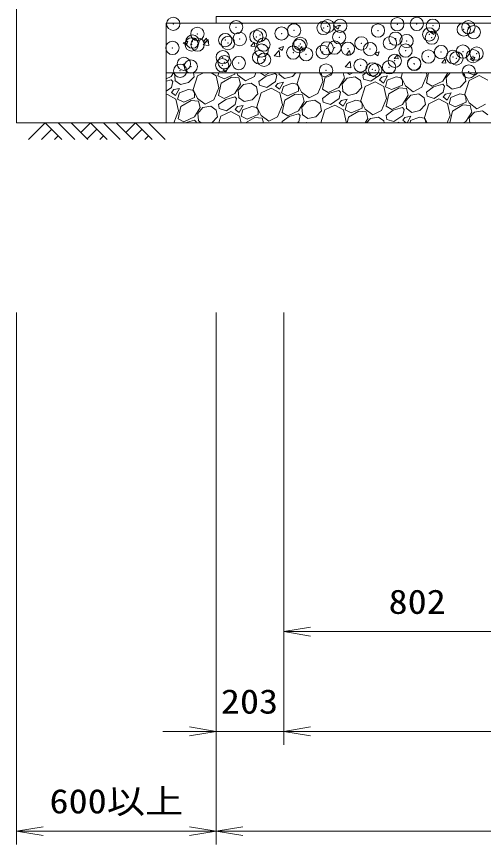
# Model space of a CAD drawing. Units: millimetres at full size. Extents: x 37600 to 71200, y -138800 to -115040.
# Drawn here: x 52050 to 53453, y -125736 to -123246 of the extents above; entities that cross this region are included whole.
import ezdxf
from ezdxf.enums import TextEntityAlignment as Align

# ---------------------------------------------------------------- set-up
doc = ezdxf.new("R2010")
doc.units = ezdxf.units.MM
doc.header["$LTSCALE"] = 80.0044
doc.header["$PDMODE"] = 32
doc.header["$PDSIZE"] = 40
for name, color, linetype, lineweight in [('0_2', 4, 'Continuous', 13), ('寸法', 6, 'Continuous', 13), ('ﾊｯﾁﾝｸﾞ', 4, 'Continuous', 9)]:
    doc.layers.add(name, color=color, linetype=linetype, lineweight=lineweight)
doc.styles.add('ＭＳ ゴシック', font='')
doc.styles.get('ＭＳ ゴシック').set_extended_font_data('MS Gothic')

# ---------------------------------------------------------------- blocks, each defined once
blk = doc.blocks.new('open_arrow')
at = {"color": 0, "linetype": 'Continuous', "lineweight": -2}
blk.add_lwpolyline([(7.5, 1.25), (0, 0), (7.5, -1.25)], dxfattribs=at)

msp = doc.modelspace()

# ---------------------------------------------------------------- linework, layer by layer
at = {"layer": '0_2'}
msp.add_lwpolyline([(52500, -123566), (52050, -123566), (52050, -121563)], dxfattribs=at)
at = {"layer": '0_2', "color": 7}
for points in [[(52650, -123246), (53727.5, -123246), (53727.5, -123266), (52650, -123266)], [(52500, -123266), (53727.5, -123266), (53727.5, -123849), (55127.5, -123849), (55127.5, -123266), (64542.5, -123266), (64542.5, -123849), (65942.5, -123849), (65942.5, -123266), (67170, -123266), (67170, -123416), (66092.5, -123416), (66092.5, -123999), (64392.5, -123999), (64392.5, -123416), (55277.5, -123416), (55277.5, -123999), (53577.5, -123999), (53577.5, -123416), (52500, -123416)], [(52500, -123566), (53577.5, -123566), (53577.5, -123416), (52500, -123416)]]:
    msp.add_lwpolyline(points, close=True, dxfattribs=at)
at = {"layer": '寸法'}
for p, q in [((52050, -124136), (52050, -125736)), ((52650, -124136), (52650, -125736)), ((52650, -124136), (52650, -125436)), ((52650, -124136), (52650, -125736)), ((52853, -124136), (52853, -125436)), ((52853, -124136), (52853, -125136)), ((52853, -124136), (52853, -125436)), ((53655, -125096), (52853, -125096)), ((53013, -125396), (52490, -125396)), ((66817, -125396), (52853, -125396)), ((52650, -125696), (52050, -125696)), ((67020, -125696), (52650, -125696))]:
    msp.add_line(p, q, dxfattribs=at)
at = {"layer": 'ﾊｯﾁﾝｸﾞ'}
for p, q in [((52725.93, -123266), (52728.85, -123267.97)), ((52728.85, -123267.97), (52729.51, -123266)), ((53006.33, -123277.28), (53020.33, -123271.9)), ((53006.33, -123277.28), (53016.28, -123283.99)), ((53016.28, -123283.99), (53020.33, -123271.9)), ((52610.9, -123322.43), (52620.54, -123310.94)), ((52622.85, -123323.48), (52620.54, -123310.94)), ((53293.75, -123293.3), (53307.76, -123287.92)), ((53293.75, -123293.3), (53303.7, -123300.01)), ((53303.7, -123300.01), (53307.76, -123287.92)), ((52550.86, -123325.77), (52564.86, -123320.39)), ((52550.86, -123325.77), (52560.81, -123332.48)), ((52560.81, -123332.48), (52564.86, -123320.39)), ((52610.28, -123331.14), (52628.07, -123333.9)), ((52610.32, -123331.1), (52625.9, -123314.86)), ((52610.9, -123322.43), (52622.85, -123323.48)), ((52628.07, -123333.9), (52625.86, -123314.91)), ((52754.35, -123334.98), (52763.99, -123323.49)), ((52754.35, -123334.98), (52766.3, -123336.03)), ((52766.3, -123336.03), (52763.99, -123323.49)), ((52838.28, -123341.79), (52852.29, -123336.41)), ((52848.23, -123348.5), (52852.29, -123336.41)), ((52897.8, -123347.53), (52907.44, -123336.04)), ((52909.75, -123348.58), (52907.44, -123336.04)), ((52823.77, -123364.2), (52839.35, -123347.97)), ((52838.28, -123341.79), (52848.23, -123348.5)), ((52841.52, -123367.01), (52839.31, -123348.01)), ((52897.8, -123347.53), (52909.75, -123348.58)), ((53041.25, -123360.08), (53050.89, -123348.59)), ((53041.25, -123360.08), (53053.21, -123361.13)), ((53053.2, -123361.13), (53050.89, -123348.6)), ((53125.71, -123357.8), (53139.71, -123352.43)), ((53125.71, -123357.8), (53135.66, -123364.51)), ((53135.66, -123364.51), (53139.71, -123352.43)), ((53184.7, -123372.64), (53194.35, -123361.14)), ((53196.66, -123373.68), (53194.34, -123361.15)), ((52823.73, -123364.25), (52841.52, -123367.01)), ((53037.22, -123397.31), (53052.8, -123381.07)), ((53054.97, -123400.11), (53052.76, -123381.12)), ((53184.7, -123372.63), (53196.66, -123373.68)), ((53328.16, -123385.19), (53337.8, -123373.69)), ((53328.16, -123385.19), (53340.11, -123386.23)), ((53340.11, -123386.23), (53337.8, -123373.7)), ((53413.14, -123373.82), (53427.14, -123368.45)), ((53413.14, -123373.82), (53423.08, -123380.53)), ((53423.08, -123380.53), (53427.14, -123368.45)), ((52670.24, -123406.29), (52684.24, -123400.92)), ((52670.24, -123406.29), (52680.19, -123413)), ((52680.19, -123413), (52684.24, -123400.92)), ((53037.18, -123397.35), (53054.97, -123400.11)), ((52514.34, -123426.92), (52500, -123433.74)), ((52521.26, -123416), (52514.34, -123426.92)), ((52524.36, -123416.28), (52524.62, -123416)), ((52526.89, -123437.46), (52524.36, -123416.28)), ((52566.86, -123445.09), (52583.97, -123427.13)), ((52593.86, -123424.66), (52580.67, -123466.22)), ((52583.97, -123427.13), (52581.94, -123416)), ((52612.22, -123416), (52593.86, -123424.66)), ((52650.3, -123424.4), (52634.86, -123416)), ((52658.1, -123460.31), (52650.3, -123424.4)), ((52657.67, -123416), (52655.33, -123424.73)), ((52655.33, -123424.73), (52673.43, -123433.68)), ((52664.81, -123446.74), (52696.33, -123428.54)), ((52673.43, -123433.68), (52705.84, -123419.82)), ((52696.33, -123428.54), (52718.39, -123430.35)), ((52705.84, -123419.82), (52705.78, -123416)), ((52712.12, -123416), (52715.41, -123422.38)), ((52715.41, -123422.38), (52738.41, -123439.81)), ((52718.39, -123430.35), (52723.34, -123450.13)), ((52738.41, -123439.81), (52764.57, -123426.33)), ((52764.57, -123426.33), (52768.8, -123416)), ((52799.64, -123425.48), (52778, -123441.2)), ((52795.12, -123423.24), (52782.45, -123416)), ((52810.34, -123416), (52795.12, -123423.24)), ((52827.39, -123417.54), (52799.64, -123425.48)), ((52832.1, -123422.9), (52827.39, -123417.54)), ((52832.1, -123422.9), (52828.19, -123441.32)), ((52838.16, -123419.4), (52855.24, -123432.17)), ((52839.38, -123418.7), (52839.05, -123416)), ((52855.24, -123432.17), (52879.35, -123426.34)), ((52879.35, -123426.34), (52889.2, -123416)), ((52903.14, -123416), (52893.16, -123447.46)), ((52970.58, -123441.56), (52965.03, -123416)), ((52969.47, -123464.83), (52977.3, -123427.98)), ((52977.3, -123427.98), (52998.05, -123416)), ((53035.83, -123431.37), (53018.07, -123459.41)), ((53028.09, -123448.77), (53043.99, -123431.51)), ((53031.98, -123416), (53035.83, -123431.37)), ((53043.99, -123431.51), (53067.59, -123427.58)), ((53044.22, -123416), (53050.89, -123421.06)), ((53050.89, -123421.06), (53060.7, -123416)), ((53067.59, -123427.58), (53083.97, -123439.14)), ((53099.36, -123416), (53090.49, -123422.44)), ((53092.45, -123434.24), (53090.49, -123422.44)), ((53114.19, -123441.09), (53092.45, -123434.24)), ((53140.68, -123422.57), (53114.19, -123441.09)), ((53142.07, -123416), (53140.68, -123422.57)), ((53147.3, -123428.44), (53140.91, -123436.98)), ((53164.65, -123424.89), (53147.3, -123428.44)), ((53152.76, -123446.3), (53164.65, -123424.89)), ((53190.54, -123427.73), (53164.19, -123438.09)), ((53205.14, -123430.62), (53190.54, -123427.73)), ((53209.34, -123437.89), (53205.14, -123430.62)), ((53209.68, -123416), (53205.65, -123428.7)), ((53205.65, -123428.7), (53219.14, -123454.86)), ((53264.5, -123416), (53266.25, -123414.18)), ((53266.41, -123416), (53266.2, -123414.22)), ((53268.3, -123458.81), (53283.07, -123422.8)), ((53283.07, -123422.8), (53281.59, -123416)), ((53281.96, -123446.08), (53288.34, -123416)), ((53346.17, -123416), (53330.56, -123440.65)), ((53340.58, -123430.01), (53353.49, -123416)), ((53343.11, -123451.19), (53340.58, -123430.01)), ((53390.24, -123416), (53396.45, -123420.39)), ((53400.19, -123440.86), (53396.45, -123420.39)), ((53426.68, -123422.34), (53406.57, -123416)), ((53440.58, -123424.01), (53410.08, -123438.39)), ((53435.74, -123416), (53426.68, -123422.34)), ((53466.51, -123438.13), (53440.58, -123424.01)), ((52514.9, -123436.29), (52500, -123440.56)), ((52515.7, -123460.08), (52500, -123471.06)), ((52519.61, -123441.66), (52514.9, -123436.29)), ((52519.61, -123441.66), (52515.7, -123460.08)), ((52525.68, -123438.16), (52542.75, -123450.93)), ((52542.75, -123450.93), (52566.86, -123445.09)), ((52643.32, -123496.33), (52658.1, -123460.31)), ((52656.98, -123483.59), (52664.81, -123446.74)), ((52723.34, -123450.13), (52705.58, -123478.16)), ((52715.61, -123467.53), (52731.51, -123450.26)), ((52731.51, -123450.26), (52755.1, -123446.34)), ((52755.1, -123446.34), (52771.48, -123457.9)), ((52775.22, -123478.37), (52771.48, -123457.9)), ((52779.97, -123453), (52778, -123441.2)), ((52801.7, -123459.85), (52779.97, -123453)), ((52828.19, -123441.32), (52801.7, -123459.85)), ((52834.81, -123447.2), (52828.43, -123455.74)), ((52828.43, -123455.74), (52840.28, -123465.06)), ((52852.16, -123443.65), (52834.81, -123447.2)), ((52840.28, -123465.06), (52852.16, -123443.65)), ((52851.7, -123456.85), (52846.58, -123475.97)), ((52878.05, -123446.49), (52851.7, -123456.85)), ((52892.65, -123449.37), (52878.05, -123446.49)), ((52896.85, -123456.65), (52892.65, -123449.37)), ((52893.16, -123447.46), (52906.65, -123473.62)), ((52897.09, -123471.06), (52896.85, -123456.65)), ((52955.81, -123477.57), (52970.58, -123441.56)), ((53018.07, -123459.41), (52986.36, -123474.48)), ((53030.62, -123469.94), (53028.09, -123448.77)), ((53070.59, -123477.58), (53087.7, -123459.62)), ((53087.7, -123459.62), (53083.97, -123439.14)), ((53097.59, -123457.14), (53084.4, -123498.7)), ((53128.09, -123442.77), (53097.59, -123457.14)), ((53154.03, -123456.89), (53128.09, -123442.77)), ((53140.91, -123436.98), (53152.76, -123446.3)), ((53161.83, -123492.8), (53154.03, -123456.89)), ((53164.19, -123438.09), (53159.06, -123457.22)), ((53159.06, -123457.22), (53177.16, -123466.17)), ((53177.16, -123466.17), (53209.57, -123452.3)), ((53209.57, -123452.3), (53209.34, -123437.89)), ((53219.14, -123454.86), (53242.14, -123472.3)), ((53242.14, -123472.3), (53268.3, -123458.81)), ((53303.37, -123457.96), (53281.73, -123473.69)), ((53298.85, -123455.73), (53281.96, -123446.08)), ((53330.56, -123440.65), (53298.85, -123455.73)), ((53331.12, -123450.02), (53303.37, -123457.96)), ((53335.83, -123455.39), (53331.12, -123450.02)), ((53335.83, -123455.39), (53331.92, -123473.81)), ((53341.89, -123451.89), (53358.97, -123464.66)), ((53358.97, -123464.66), (53383.08, -123458.82)), ((53383.08, -123458.82), (53400.19, -123440.86)), ((53410.08, -123438.39), (53396.89, -123479.95)), ((52503.12, -123480.28), (52500, -123481.75)), ((52529.05, -123494.4), (52503.12, -123480.28)), ((52522.33, -123465.96), (52515.94, -123474.49)), ((52515.94, -123474.49), (52527.79, -123483.82)), ((52539.68, -123462.4), (52522.33, -123465.96)), ((52527.79, -123483.82), (52539.68, -123462.4)), ((52539.21, -123475.6), (52534.09, -123494.73)), ((52565.56, -123465.24), (52539.21, -123475.6)), ((52580.16, -123468.13), (52565.56, -123465.24)), ((52584.36, -123475.4), (52580.16, -123468.13)), ((52580.67, -123466.22), (52594.16, -123492.38)), ((52584.6, -123489.82), (52584.36, -123475.4)), ((52673.87, -123493.24), (52656.98, -123483.59)), ((52705.58, -123478.16), (52673.87, -123493.24)), ((52718.13, -123488.7), (52715.61, -123467.53)), ((52758.11, -123496.34), (52775.22, -123478.37)), ((52785.1, -123475.9), (52771.92, -123517.46)), ((52815.6, -123461.52), (52785.1, -123475.9)), ((52841.54, -123475.65), (52815.6, -123461.52)), ((52849.34, -123511.56), (52841.54, -123475.65)), ((52846.58, -123475.97), (52864.68, -123484.92)), ((52856.05, -123497.98), (52887.58, -123479.78)), ((52864.68, -123484.92), (52897.09, -123471.06)), ((52887.58, -123479.78), (52909.64, -123481.6)), ((52906.65, -123473.62), (52929.65, -123491.06)), ((52909.64, -123481.6), (52914.59, -123501.37)), ((52929.65, -123491.06), (52955.81, -123477.57)), ((52990.88, -123476.72), (52969.25, -123492.44)), ((52986.36, -123474.48), (52969.47, -123464.83)), ((53018.63, -123468.78), (52990.88, -123476.72)), ((53023.34, -123474.14), (53018.63, -123468.78)), ((53023.34, -123474.14), (53019.43, -123492.57)), ((53029.41, -123470.64), (53046.48, -123483.42)), ((53046.48, -123483.42), (53070.59, -123477.58)), ((53160.72, -123516.08), (53168.54, -123479.23)), ((53168.54, -123479.23), (53200.06, -123461.03)), ((53200.06, -123461.03), (53222.12, -123462.84)), ((53227.07, -123482.61), (53209.31, -123510.65)), ((53219.34, -123500.01), (53235.24, -123482.75)), ((53222.12, -123462.84), (53227.07, -123482.61)), ((53235.24, -123482.75), (53258.84, -123478.83)), ((53258.84, -123478.83), (53275.21, -123490.39)), ((53283.7, -123485.49), (53281.73, -123473.69)), ((53305.43, -123492.34), (53283.7, -123485.49)), ((53331.92, -123473.81), (53305.43, -123492.34)), ((53338.54, -123479.69), (53332.16, -123488.22)), ((53355.89, -123476.14), (53338.54, -123479.69)), ((53344.01, -123497.55), (53355.89, -123476.14)), ((53381.78, -123478.97), (53355.43, -123489.34)), ((53396.38, -123481.86), (53381.78, -123478.97)), ((53400.58, -123489.13), (53396.38, -123481.86)), ((53396.89, -123479.95), (53410.38, -123506.11)), ((52536.85, -123530.31), (52529.05, -123494.4)), ((52534.09, -123494.73), (52552.19, -123503.68)), ((52543.56, -123516.74), (52575.09, -123498.54)), ((52552.19, -123503.68), (52584.6, -123489.82)), ((52575.09, -123498.54), (52597.15, -123500.35)), ((52594.16, -123492.38), (52617.16, -123509.81)), ((52597.15, -123500.35), (52602.1, -123520.13)), ((52617.16, -123509.81), (52643.32, -123496.33)), ((52678.4, -123495.48), (52656.76, -123511.2)), ((52706.15, -123487.54), (52678.4, -123495.48)), ((52710.86, -123492.9), (52706.15, -123487.54)), ((52710.86, -123492.9), (52706.95, -123511.32)), ((52716.92, -123489.4), (52733.99, -123502.17)), ((52733.99, -123502.17), (52758.11, -123496.34)), ((52848.23, -123534.83), (52856.05, -123497.98)), ((52914.59, -123501.37), (52896.83, -123529.41)), ((52906.85, -123518.77), (52922.75, -123501.51)), ((52922.75, -123501.51), (52946.35, -123497.58)), ((52946.35, -123497.58), (52962.72, -123509.14)), ((52966.46, -123529.62), (52962.72, -123509.14)), ((52971.21, -123504.24), (52969.25, -123492.44)), ((52992.95, -123511.09), (52971.21, -123504.24)), ((53019.43, -123492.57), (52992.95, -123511.09)), ((53026.06, -123498.44), (53019.67, -123506.98)), ((53019.67, -123506.98), (53031.52, -123516.3)), ((53043.41, -123494.89), (53026.06, -123498.44)), ((53031.52, -123516.3), (53043.41, -123494.89)), ((53042.94, -123508.09), (53037.82, -123527.22)), ((53069.29, -123497.73), (53042.94, -123508.09)), ((53083.89, -123500.62), (53069.29, -123497.73)), ((53088.09, -123507.89), (53083.89, -123500.62)), ((53084.41, -123498.7), (53097.89, -123524.86)), ((53088.33, -123522.3), (53088.09, -123507.89)), ((53147.05, -123528.81), (53161.83, -123492.8)), ((53209.31, -123510.65), (53177.6, -123525.73)), ((53221.86, -123521.19), (53219.34, -123500.01)), ((53278.95, -123510.86), (53275.21, -123490.39)), ((53288.83, -123508.39), (53275.65, -123549.95)), ((53319.33, -123494.01), (53288.83, -123508.39)), ((53345.27, -123508.13), (53319.33, -123494.01)), ((53332.16, -123488.22), (53344.01, -123497.55)), ((53353.07, -123544.05), (53345.27, -123508.13)), ((53355.43, -123489.34), (53350.31, -123508.46)), ((53350.31, -123508.46), (53368.41, -123517.41)), ((53368.41, -123517.41), (53400.82, -123503.55)), ((53400.82, -123503.55), (53400.58, -123489.13)), ((53410.38, -123506.11), (53433.38, -123523.54)), ((53433.38, -123523.54), (53459.54, -123510.06)), ((52522.21, -123566), (52536.85, -123530.31)), ((52535.74, -123553.59), (52543.56, -123516.74)), ((52602.1, -123520.13), (52584.34, -123548.16)), ((52594.36, -123537.53), (52610.26, -123520.26)), ((52610.26, -123520.26), (52633.86, -123516.34)), ((52633.86, -123516.34), (52650.24, -123527.9)), ((52653.97, -123548.37), (52650.24, -123527.9)), ((52658.72, -123523), (52656.76, -123511.2)), ((52680.46, -123529.85), (52658.72, -123523)), ((52694.36, -123531.52), (52663.86, -123545.9)), ((52706.95, -123511.32), (52680.46, -123529.85)), ((52720.3, -123545.65), (52694.36, -123531.52)), ((52713.57, -123517.2), (52707.18, -123525.74)), ((52707.18, -123525.74), (52719.03, -123535.06)), ((52730.92, -123513.65), (52713.57, -123517.2)), ((52719.03, -123535.06), (52730.92, -123513.65)), ((52730.46, -123526.85), (52725.33, -123545.97)), ((52756.81, -123516.49), (52730.46, -123526.85)), ((52771.41, -123519.37), (52756.81, -123516.49)), ((52775.61, -123526.65), (52771.41, -123519.37)), ((52771.92, -123517.46), (52785.41, -123543.62)), ((52775.84, -123541.06), (52775.61, -123526.65)), ((52834.57, -123547.57), (52849.34, -123511.56)), ((52865.12, -123544.48), (52848.23, -123534.83)), ((52896.83, -123529.41), (52865.12, -123544.48)), ((52909.38, -123539.94), (52906.85, -123518.77)), ((52949.35, -123547.58), (52966.46, -123529.62)), ((52976.35, -123527.14), (52964.02, -123566)), ((53006.85, -123512.77), (52976.35, -123527.14)), ((53032.78, -123526.89), (53006.85, -123512.77)), ((53040.58, -123562.8), (53032.78, -123526.89)), ((53037.82, -123527.22), (53055.92, -123536.17)), ((53047.3, -123549.23), (53078.82, -123531.03)), ((53055.92, -123536.17), (53088.33, -123522.3)), ((53078.82, -123531.03), (53100.88, -123532.84)), ((53097.89, -123524.86), (53120.89, -123542.3)), ((53100.88, -123532.84), (53105.83, -123552.61)), ((53120.89, -123542.3), (53147.05, -123528.81)), ((53182.13, -123527.96), (53160.49, -123543.69)), ((53177.6, -123525.73), (53160.72, -123516.08)), ((53209.88, -123520.02), (53182.13, -123527.96)), ((53214.59, -123525.39), (53209.88, -123520.02)), ((53214.59, -123525.39), (53210.68, -123543.81)), ((53220.65, -123521.89), (53237.73, -123534.66)), ((53237.73, -123534.66), (53261.84, -123528.82)), ((53261.84, -123528.82), (53278.95, -123510.86)), ((53352.24, -123566), (53359.78, -123530.47)), ((53359.78, -123530.47), (53391.31, -123512.27)), ((53391.31, -123512.27), (53413.37, -123514.08)), ((53418.32, -123533.86), (53400.56, -123561.89)), ((53410.58, -123551.26), (53426.48, -123533.99)), ((53413.37, -123514.08), (53418.32, -123533.86)), ((53426.48, -123533.99), (53450.08, -123530.07)), ((53450.08, -123530.07), (53466.45, -123541.63)), ((52552.63, -123563.24), (52535.74, -123553.59)), ((52584.34, -123548.16), (52552.63, -123563.24)), ((52584.9, -123557.54), (52557.15, -123565.48)), ((52589.61, -123562.9), (52584.9, -123557.54)), ((52596.89, -123558.7), (52594.36, -123537.53)), ((52595.68, -123559.4), (52604.5, -123566)), ((52637.18, -123566), (52653.97, -123548.37)), ((52663.86, -123545.9), (52657.48, -123566)), ((52724.72, -123566), (52720.3, -123545.65)), ((52725.33, -123545.97), (52743.43, -123554.92)), ((52738.24, -123566), (52766.33, -123549.78)), ((52743.43, -123554.92), (52775.84, -123541.06)), ((52766.33, -123549.78), (52788.39, -123551.6)), ((52785.41, -123543.62), (52808.41, -123561.06)), ((52788.39, -123551.6), (52792, -123566)), ((52808.41, -123561.06), (52834.57, -123547.57)), ((52869.64, -123546.72), (52848, -123562.44)), ((52897.39, -123538.78), (52869.64, -123546.72)), ((52902.1, -123544.14), (52897.39, -123538.78)), ((52902.1, -123544.14), (52898.19, -123562.57)), ((52908.16, -123540.64), (52925.24, -123553.42)), ((52925.24, -123553.42), (52949.35, -123547.58)), ((53043.73, -123566), (53047.3, -123549.23)), ((53105.83, -123552.61), (53097.35, -123566)), ((53101.79, -123566), (53113.99, -123552.75)), ((53113.99, -123552.75), (53137.59, -123548.83)), ((53137.59, -123548.83), (53153.97, -123560.39)), ((53154.99, -123566), (53153.97, -123560.39)), ((53162.45, -123555.49), (53160.49, -123543.69)), ((53184.19, -123562.34), (53162.45, -123555.49)), ((53210.68, -123543.81), (53184.19, -123562.34)), ((53217.3, -123549.69), (53210.91, -123558.22)), ((53210.91, -123558.22), (53220.8, -123566)), ((53234.65, -123546.14), (53217.3, -123549.69)), ((53223.62, -123566), (53234.65, -123546.14)), ((53234.19, -123559.34), (53232.4, -123566)), ((53260.54, -123548.97), (53234.19, -123559.34)), ((53275.14, -123551.86), (53260.54, -123548.97)), ((53279.34, -123559.13), (53275.14, -123551.86)), ((53275.65, -123549.95), (53283.93, -123566)), ((53279.45, -123566), (53279.34, -123559.13)), ((53344.06, -123566), (53353.07, -123544.05)), ((53412.34, -123566), (53410.58, -123551.26)), ((52086.12, -123616), (52136.12, -123566)), ((52125.01, -123616), (52155.56, -123585.45)), ((52136.12, -123566), (52186.12, -123616)), ((52175.01, -123566), (52225.01, -123616)), ((52213.9, -123566), (52263.9, -123616)), ((52242.95, -123595.05), (52272, -123566)), ((52262.39, -123614.5), (52291.44, -123585.45)), ((52272, -123566), (52322, -123616)), ((52310.89, -123566), (52360.89, -123616)), ((52349.78, -123566), (52399.78, -123616)), ((52378.83, -123595.05), (52407.88, -123566)), ((52398.28, -123614.5), (52427.33, -123585.45)), ((52407.88, -123566), (52457.88, -123616)), ((52446.77, -123566), (52496.77, -123616)), ((52557.15, -123565.48), (52556.43, -123566)), ((52589.61, -123562.9), (52588.96, -123566)), ((52848.6, -123566), (52848, -123562.44)), ((52898.19, -123562.57), (52893.28, -123566)), ((52922.16, -123564.89), (52916.75, -123566)), ((52921.55, -123566), (52922.16, -123564.89)), ((53039.27, -123566), (53040.58, -123562.8)), ((53198.09, -123564.01), (53193.87, -123566)), ((53201.74, -123566), (53198.09, -123564.01)), ((53400.56, -123561.89), (53391.92, -123566)), ((52163.9, -123616), (52175.01, -123604.89)), ((52299.78, -123616), (52310.89, -123604.89)), ((52435.66, -123616), (52446.77, -123604.89))]:
    msp.add_line(p, q, dxfattribs=at)
for p in [(52520.98, -123268.26), (52709.91, -123278.53), (52972.61, -123280.76), (52984.82, -123275.35), (53022.68, -123274.17), (53194.3, -123269.49), (53252.84, -123268.43), (53301.07, -123274), (53407.83, -123278.51), (52593.27, -123298.55), (52781.11, -123302.24), (52846.3, -123297.39), (52883.8, -123288.16), (53136.2, -123288.45), (53289.98, -123300.05), (53393.85, -123285.06), (53424.25, -123293.26), (52576.21, -123330.04), (52578.52, -123321.73), (52594.18, -123330.58), (52677.24, -123317.24), (52685.28, -123326.24), (52720.49, -123313.95), (52770.56, -123307.36), (52792.05, -123330.75), (52902.93, -123328.5), (53019.57, -123308.47), (53086.27, -123326.94), (53172.12, -123326.45), (53188.95, -123312.86), (53222.19, -123319.86), (53297.94, -123309.89), (52518.43, -123340.55), (52786.29, -123348.52), (52881.37, -123354.74), (52898.81, -123335.26), (52970.07, -123353.05), (52982.39, -123341.93), (53005.58, -123339.77), (53045.81, -123343.08), (53112.34, -123344.28), (53219.11, -123348.79), (53325.87, -123353.3), (53391.42, -123351.64), (52669.65, -123368.54), (52778.68, -123368.82), (52793.69, -123376.27), (52920, -123359.64), (53186.52, -123379.43), (53287.54, -123366.63), (53361.22, -123367.74), (53371.63, -123372.14), (53421.7, -123365.55), (53432.63, -123357.82), (52553.02, -123388.56), (52573.78, -123396.62), (52667.87, -123392.84), (52674.8, -123383.81), (52717.94, -123386.24), (53083.83, -123393.52), (53119.51, -123405.33), (53169.58, -123398.74), (53244.58, -123387.76), (53245.32, -123388.77), (52541.56, -123409.46), (52979.96, -123408.51), (53127.95, -123407.79), (53409.14, -123411.66)]:
    msp.add_point(p, dxfattribs=at)

# ---------------------------------------------------------------- block references
at = {"layer": '寸法', "xscale": 10.7, "yscale": 10.7}
for p in [(52853, -125096), (52853, -125396), (52853, -125396), (52050, -125696), (52650, -125696)]:
    msp.add_blockref('open_arrow', p, dxfattribs=at)
at = {"layer": '寸法', "xscale": 10.7, "yscale": 10.7, "rotation": 180}
for p in [(52650, -125396), (52650, -125696)]:
    msp.add_blockref('open_arrow', p, dxfattribs=at)

# ---------------------------------------------------------------- texts
at = {"layer": '寸法', "style": 'ＭＳ ゴシック', "width": 1.15}
for s, p in [('802', (53254, -125006)), ('203', (52750, -125306)), ('600以上', (52350, -125606))]:
    msp.add_text(s, height=73.31, dxfattribs=at).set_placement(p, align=Align.MIDDLE_CENTER)

doc.saveas('drawing.dxf')
